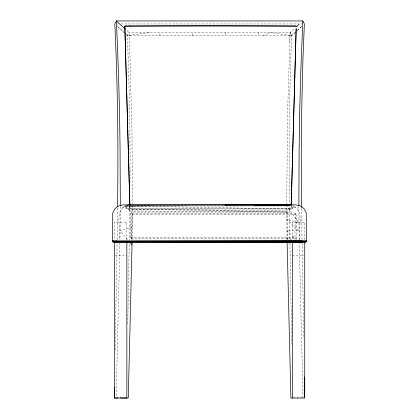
<?xml version="1.0" encoding="UTF-8"?>
<svg xmlns="http://www.w3.org/2000/svg" width="419" height="419" viewBox="0 0 419 419"><rect width="100%" height="100%" fill="white"/><g stroke="black" fill="none" stroke-linecap="round" stroke-linejoin="round"><path stroke-width="0.31" stroke-dasharray="2.1 1.57" d="M132.451 205.719L132.111 239.705M132.456 204.43L131.964 131.126L129.927 54.444L129.031 32.53L125.742 29.529M120.316 206.368L119.96 239.773M129.911 186.916L130 175.514A418.492 57.403 -90 0 0 129.56 104.975L127.476 35.573L129.031 32.53L290.131 32.551L295.28 27.843M129.738 206.337L129.277 239.872M130.299 237.322L130.655 213.166L295.285 213.166L296.82 214.355L296.463 238.511L131.833 238.511L130.299 237.322L294.929 237.322L296.463 238.511M131.833 238.511L132.189 214.355L130.655 213.166M294.929 237.322L295.285 213.166M115.22 349.729L116.362 280.515A894.701 122.725 90 0 0 117.1 242.727M119.907 242.973L116.173 396.746M127.79 323.594L129.22 243.088M129.874 205.708A440.16 0.325 88.4 0 0 129.958 208.824L291.1 208.892L291.189 205.65M295.316 32.258L291.697 35.573L290.131 32.551L291.697 35.573C288.754 103.54 288.681 171.596 289.901 239.61M289.765 41.837L290.147 32.535L287.528 113.827L286.722 204.441M192.735 35.568L193.039 32.535M299.674 239.558C297.385 229.015 304.969 213.376 294.112 206.043C292.703 209.097 288.246 209.71 287.67 213.124L287.67 240.15M159.613 35.563L160.545 32.535M125.81 205.666C113.711 211.789 121.714 229.361 119.378 239.558M301.67 26.428L297.171 30.556M297.123 30.597L301.649 26.455M149.201 32.53L127.481 35.563L125.606 33.845L127.476 35.573L291.697 35.573L295.348 32.226M122.479 207.876L124.281 206.441L130.456 210.982L131.126 212.045L131.351 240.15M263.305 35.573L270.915 32.546L291.697 35.573M295.914 207.279L291.456 208.987L127.832 208.987L123.296 207.159M132.294 226.899L120.106 230.811L127.926 239.998M293.169 397.123L303.487 397.05M150.007 205.834L125.14 206.007L127.832 208.987L287.911 212.045L131.126 212.045M152.537 205.834L125.14 206.007L291.456 208.987L293.949 205.965L125.14 206.007L188.513 205.834M117.372 23.962L118.645 23.962M121.196 23.962L301.806 23.967M132.189 214.355L296.82 214.355M115.084 255.323L126.842 255.323M292.321 255.323L304.079 255.323M130.456 210.982L287.911 212.045M127.832 208.987L288.633 210.982M299.203 239.783L298.983 223.165L286.727 205.719L287.036 238.453L291.305 239.815M293.043 205.546L294.112 206.043M125.134 33.415L117.163 26.109L125.134 33.426M296.401 239.684L286.942 230.806L299.087 230.801L286.806 219.252L298.983 223.165L298.867 206.368M257.984 32.546L258.926 35.573M225.584 32.541L225.904 35.568M303.037 398.05L299.25 242.983M302.036 239.579L301.596 208.128M302.094 242.79L303.77 338.468M287.036 238.453L287.057 239.731M291.724 344.371L289.953 242.811M304.733 239.872L304.733 222.227L292.321 222.227L292.321 239.872M129.963 208.892L129.963 208.866A439.61 0.325 88.4 0 1 129.869 205.65M126.842 239.872L126.842 222.227L114.429 222.227L114.429 239.872M291.195 205.226A439.515 0.314 -88.4 0 1 291.111 208.306M117.582 208.138A894.701 122.725 90 0 1 117.142 240.113"/><path stroke-width="0.63" d="M120.321 205.724L120.075 150.704A508.168 69.706 90 0 0 116.351 20.95L302.827 20.955L304.362 23.967L302.89 60.75L301.57 116.707L301.277 154.402L301.591 207.484M114.429 241.695L114.429 398.05L128.282 398.05L132.074 242.266M114.602 387.601L114.429 398.05L118.331 397.841M291.21 205.001L292.75 150.306M302.827 20.955L300.905 68.119L299.774 109.029L299.103 150.704L298.862 205.719M303.948 240.841L303.456 242.082M305.32 240.841L305.2 241.464L304.419 242.082M306.216 240.841L306.059 241.464L305.048 242.082M306.32 241.464L306.268 213.103L304.424 209.081L300.659 205.975L295.809 204.849L123.191 204.849L118.347 205.975L114.576 209.081L112.732 213.103L112.512 240.841L112.879 241.721L113.764 242.082L305.236 242.082L306.32 241.464L112.606 241.318M296.217 26.994L299.014 24.433M127.434 205.106L129.654 204.849M254.061 205.101L290.854 204.959L268.019 205.101M224.762 205.101L289.398 204.849L130.042 205.101M116.686 241.318L302.314 240.841L302.314 242.082L116.686 241.899L305.865 241.915M112.879 241.721L302.314 241.464M112.512 240.841L306.488 240.841M113.282 241.988L116.686 241.988M116.686 241.721L302.314 241.915M120.248 397.841L126.569 398.05M113.952 242.082L113.125 241.721L112.784 240.841M114.581 242.082L113.942 241.721L113.68 240.841M115.544 242.082L115.052 240.841M125.276 29.1L116.351 20.95L114.816 23.962A418.487 57.403 90 0 1 117.828 180.442A894.701 122.725 90 0 1 117.592 206.85M129.571 241.931L132.043 244.827M287.094 241.658L290.896 398.05L304.733 398.05L304.733 241.695M304.404 376.891L304.733 397.076M292.321 241.695L292.321 398.05M126.842 241.695L126.842 398.05M116.686 240.841L116.686 242.082M129.853 205.08A440.16 0.325 88.4 0 1 124.846 26.434M129.853 205.017A439.61 0.325 88.4 0 1 124.841 26.245M296.139 29.031A439.515 0.314 -88.4 0 1 291.215 204.608M296.149 28.592A439.672 0.319 -88.4 0 1 292.729 150.819M130.22 26.046L124.836 26.083A511.091 13.377 0 0 1 290.76 26.057L296.228 26.078A511.583 13.392 0 0 0 130.22 26.046"/></g></svg>
